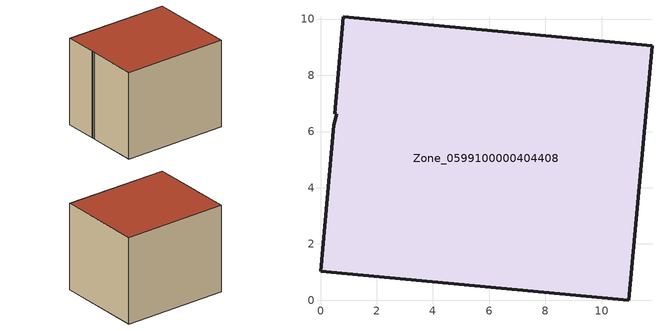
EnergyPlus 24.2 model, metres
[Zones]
Zone_0599100000404408
 floor ground (C_G): 0,1.03 0.47,6.23 0.57,6.63 0.51,6.64 0.82,10.08 11.79,9.06 10.97,0 z0
 wall outside (C_F): 0.82,10.08 0.51,6.64 0.57,6.63 0.47,6.23 0,1.03 10.97,0 11.79,9.06 0.82,10.08 z0:9.11
 roof outside (C_R): 0.47,6.23 0,1.03 10.97,0 11.79,9.06 0.82,10.08 0.51,6.64 0.57,6.63 z9.11
[BUILDING]
Pand.0599100000404408: North Axis=0; Terrain=City; Loads Convergence Tolerance Value=0.04; Temperature Convergence Tolerance Value=0.4; Solar Distribution=FullExterior; Maximum Number of Warmup Days=25; Minimum Number of Warmup Days=1
[Site:Location]
Rotterdam.The.Hague.AP_ZH_NLD Design_Conditions: Latitude=51.96; Longitude=4.45; Time Zone=1; Elevation=-4.5
[SITE:GROUNDTEMPERATURE:BUILDINGSURFACE]
18, 18, 18, 18, 18, 18, 18, 18, 18, 18, 18, 18
[MATERIAL] Thermal Absorptance=0.9; Solar Absorptance=0.7; Visible Absorptance=0.7
Name | Roughness | Thickness | Conductivity | Density | Specific Heat
G.TC.1992-2005 | MediumSmooth | 0.15 | 0.06 | 540 | 1210
F.TC.1992-2005 | Rough | 0.3 | 0.12 | 1920 | 840
R.TC.1992-2005 | MediumRough | 0.2 | 0.08 | 1500 | 1000
[CONSTRUCTION]
C_G: G.TC.1992-2005
C_F: F.TC.1992-2005
C_R: R.TC.1992-2005
[ZONE]
Zone_0599100000404408: Type=1; Multiplier=1; Ceiling Height=Autocalculate; Volume=Autocalculate; Floor Area=autocalculate; Part of Total Floor Area=Yes
[ZONEINFILTRATION:DESIGNFLOWRATE]
Infil_Zone_0599100000404408: Zone or ZoneList or Space or SpaceList=Zone_0599100000404408; Schedule=AlwaysOn; Design Flow Rate Calculation Method=Flow/Area; Flow Rate per Floor Area=0.0015; Constant Term Coefficient=1; Temperature Term Coefficient=0; Velocity Term Coefficient=0; Velocity Squared Term Coefficient=0
[HVACTEMPLATE:ZONE:IDEALLOADSAIRSYSTEM]
Zone_0599100000404408: Maximum Heating Supply Air Temperature=50; Minimum Cooling Supply Air Temperature=13; Maximum Heating Supply Air Humidity Ratio=0.0156; Minimum Cooling Supply Air Humidity Ratio=0.0077; Heating Limit=NoLimit; Cooling Limit=NoLimit; Dehumidification Control Type=ConstantSensibleHeatRatio; Cooling Sensible Heat Ratio=0.7; Dehumidification Setpoint=60; Humidification Control Type=None; Humidification Setpoint=30; Outdoor Air Method=None; Outdoor Air Flow Rate per Person=0.00944; Outdoor Air Flow Rate per Zone Floor Area=0; Outdoor Air Flow Rate per Zone=0; Demand Controlled Ventilation Type=None; Outdoor Air Economizer Type=NoEconomizer; Heat Recovery Type=None; Sensible Heat Recovery Effectiveness=0.7; Latent Heat Recovery Effectiveness=0.65
[ZONECONTROL:THERMOSTAT]
ThermostatControl_Zone_0599100000404408: Zone or ZoneList=Zone_0599100000404408; Control Type Schedule=DualSetpointControlType; Control 1=Thermostat_Zone_0599100000404408; Temperature Difference Between Cutout And Setpoint=0
[THERMOSTATSETPOINT:DUALSETPOINT]
Thermostat_Zone_0599100000404408: Heating Setpoint Temperature Schedule=HeatingSetpoint_Zone_0599100000404408; Cooling Setpoint Temperature Schedule=CoolingSetpoint_Zone_0599100000404408
[SCHEDULE:COMPACT]
HeatingSetpoint_Zone_0599100000404408: Through: 12/31, For: AllDays, Until: 24:00, 21
CoolingSetpoint_Zone_0599100000404408: Through: 12/31, For: AllDays, Until: 24:00, 24
DualSetpointControlType: Through: 12/31, For: AllDays, Until: 24:00, 4
AlwaysOn: Through: 12/31, For: AllDays, Until: 24:00, 1
